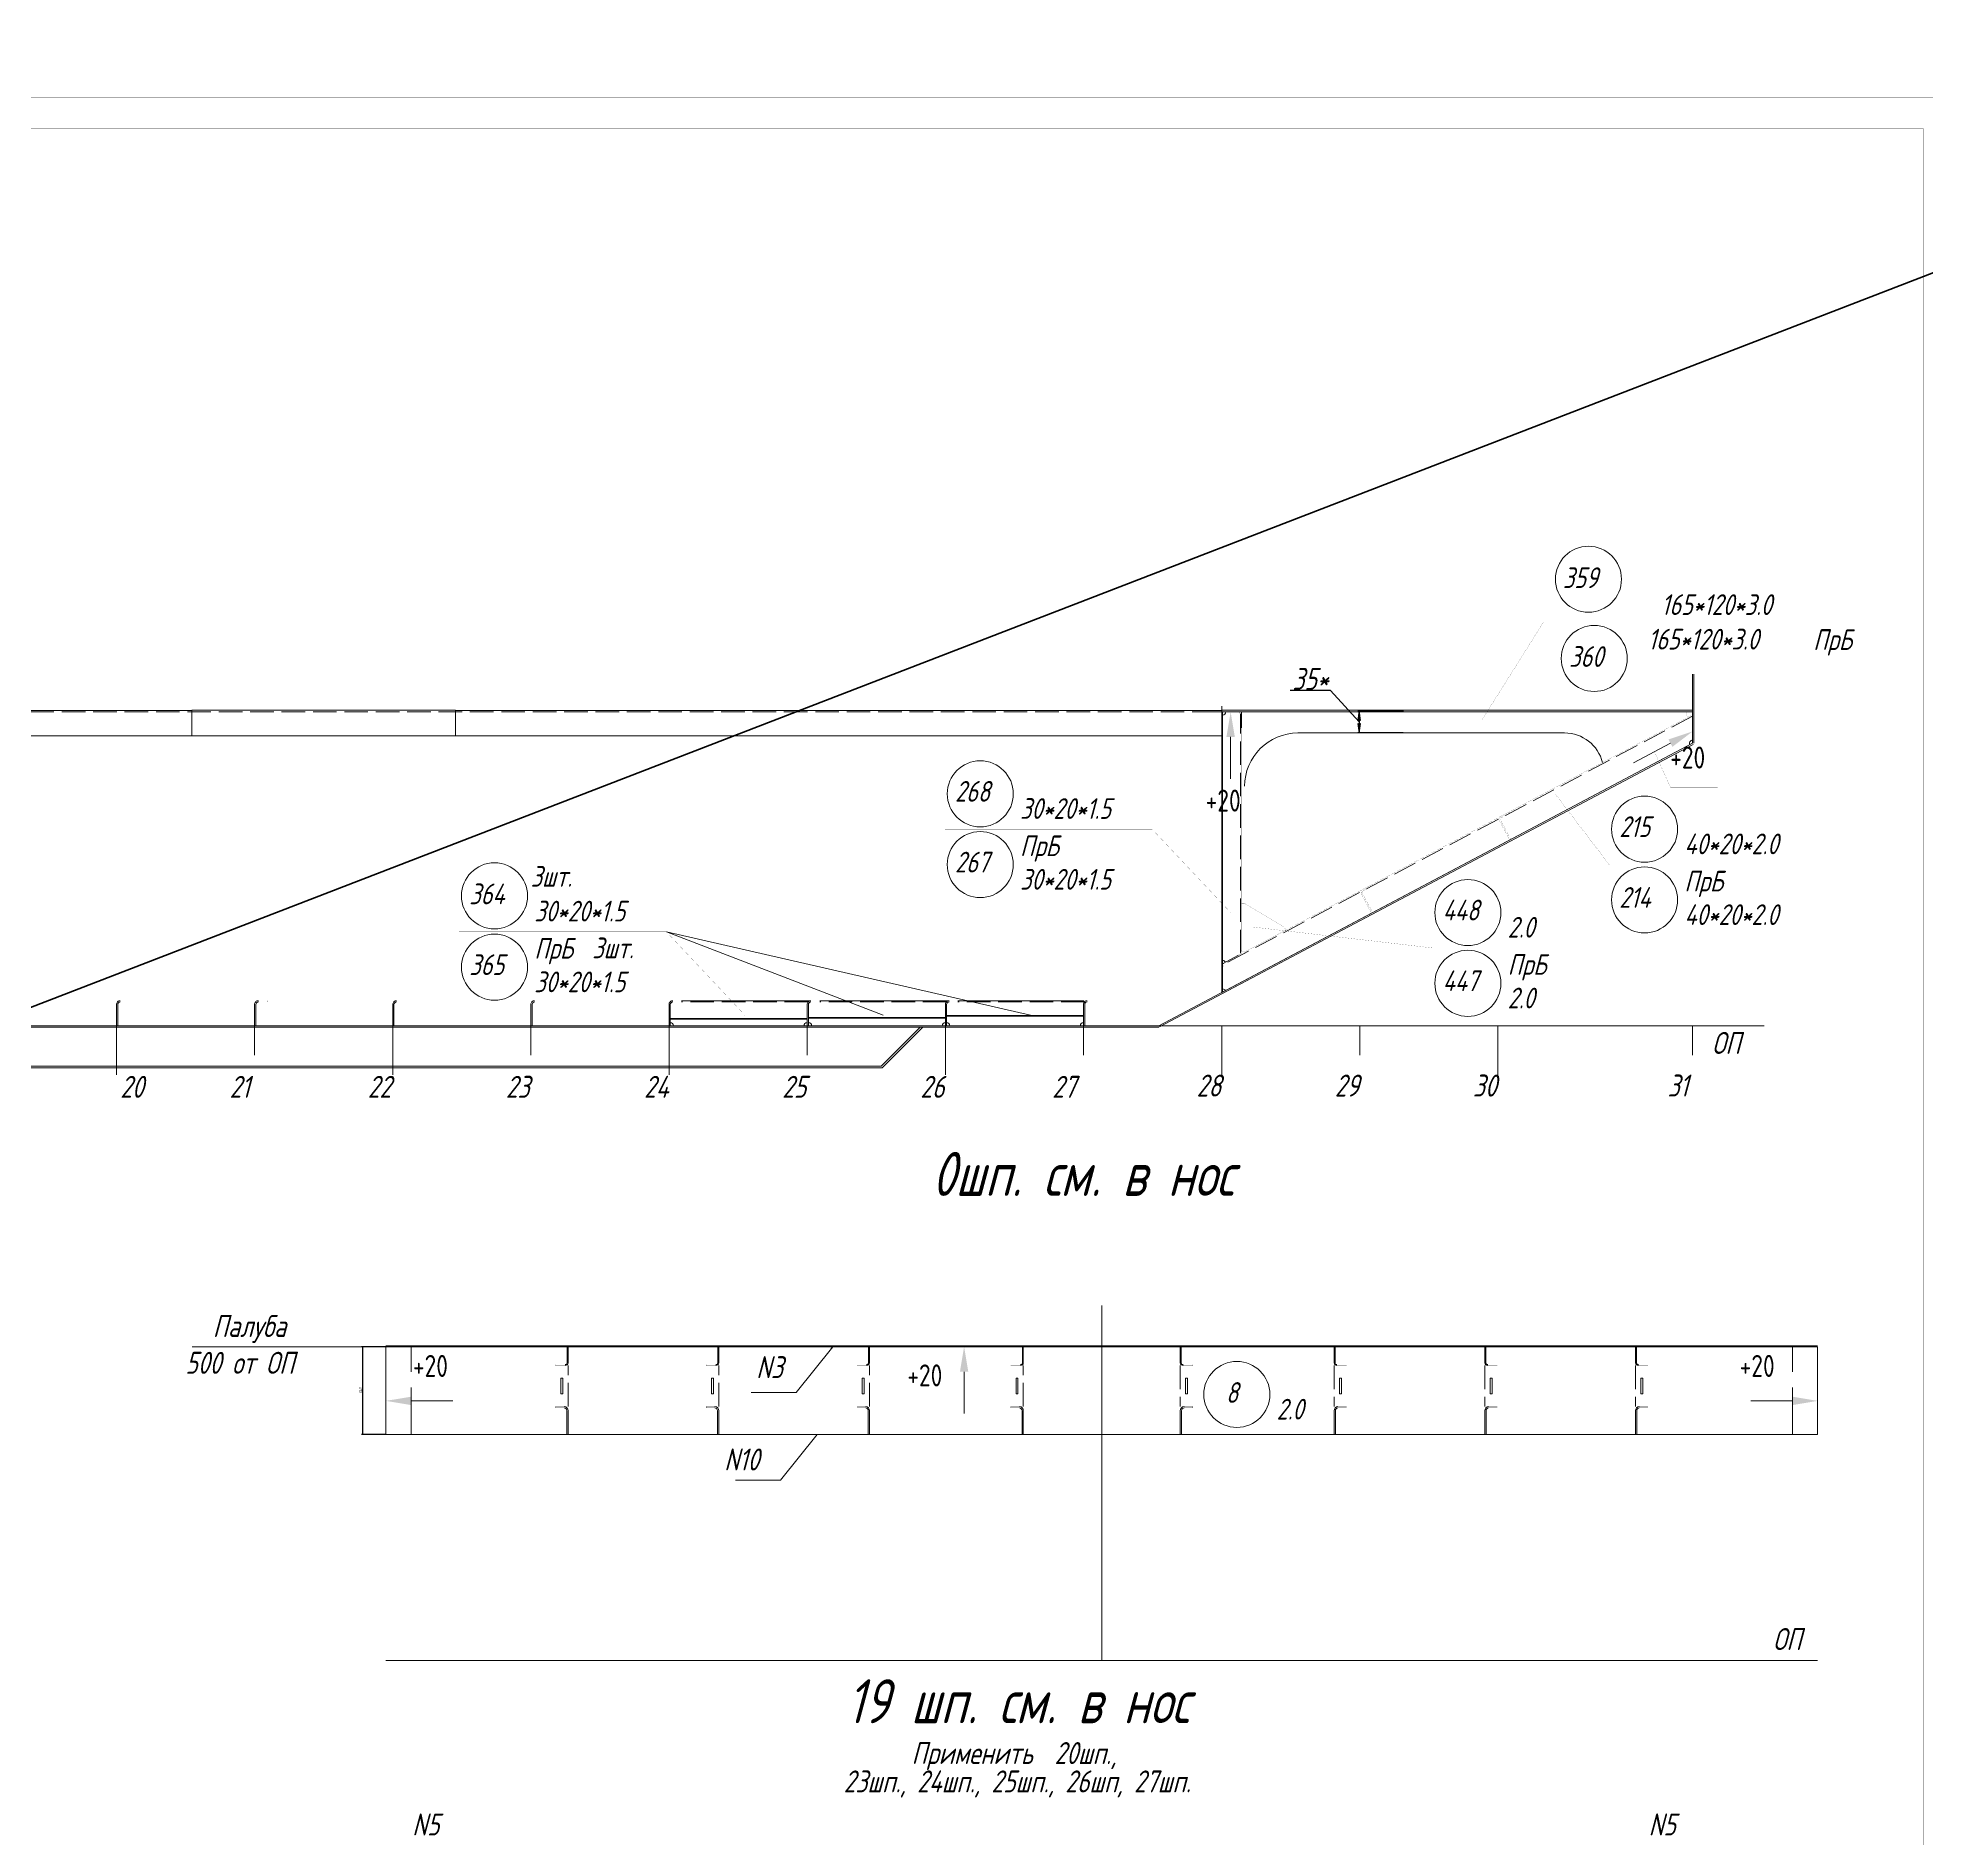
# Model space of a CAD drawing. Header units: millimetres. Extents: x 77380 to 135900, y -26587 to 17301.
# Drawn here: x 116027 to 119035, y 1302 to 4169 of the extents above; entities that cross this region are included whole.
import ezdxf

# ---------------------------------------------------------------- set-up
doc = ezdxf.new("R2010")
doc.units = ezdxf.units.MM
for name, pattern in [('K5LT32768', [0]), ('K5LT32769', [50, 37.5, -12.5]), ('K5LT32770', [0]), ('K5LT32772', [0]), ('K5LT32773', [50, 37.5, -12.5]), ('K5LT32774', [850.2, 600, -125, 0.2, -125]), ('K5LT32777', [0]), ('K5LT32779', [0]), ('K5LT32780', [0]), ('K5LT32781', [0]), ('K5LT32782', [50, 37.5, -12.5]), ('K5LT32783', [100, 75, -25]), ('K5LT32787', [100, 75, -25]), ('K5LT32792', [0]), ('K5LT32794', [0]), ('K5LT32831', [0]), ('K5LT32835', [0]), ('K5LT_THIN', [0])]:
    doc.linetypes.add(name, pattern=pattern)
doc.layers.add('4001', color=7, linetype='Continuous')
doc.styles.add('KDIMTEXTSTYLE', font='GOST_AU.SHX', dxfattribs={"width": 0.96, "oblique": 15, "height": 5})
doc.styles.add('KTEXTSTYLE', font='GOST_AU.SHX', dxfattribs={"width": 0.96, "height": 5})
doc.dimstyles.new('KDIMSTYLE (1.00)', dxfattribs={"dimtxt": 5, "dimasz": 1, "dimexe": 2, "dimexo": 0, "dimgap": 1, "dimtad": 1, "dimtxsty": 'KDIMTEXTSTYLE', "dimsah": 1, "dimcen": 0, "dimdle": 1, "dimadec": 0, "dimazin": 0, "dimtfac": 0.667, "dimtmove": 0, "dimatfit": 3, "dimfxl": 1, "dimtvp": 1, "dimtolj": 1, "dimtzin": 0, "dimarcsym": 0})

# ---------------------------------------------------------------- blocks, each defined once
blk = doc.blocks.new('KDIMARROW_01')
blk.add_hatch(color=0).paths.add_polyline_path([(0, 0), (-15, 2), (-13.5, 0), (-15, -2)])
at = {"color": 0, "linetype": 'K5LT_THIN', "lineweight": 18}
for p, q in [((-13.5, 0), (-15, 2)), ((-15, 2), (0, 0)), ((0, 0), (-15, -2)), ((-15, -2), (-13.5, 0))]:
    blk.add_line(p, q, dxfattribs=at)
at = {"layer": '4001', "color": 0, "linetype": 'K5LT_THIN', "lineweight": 18}
blk.add_line((0, 0), (-1, 0), dxfattribs=at)
blk = doc.blocks.new('D33')
at = {"color": 0, "lineweight": -2}
for p, q in [((118086.2, 3129.8), (118021.9, 3129.8)), ((118131.6, 3079.8), (118086.2, 3129.8)), ((118202.2, 3097.3), (118129.6, 3097.3)), ((118131.6, 3096.3), (118131.6, 3063.3)), ((118201.9, 3062.3), (118129.6, 3062.3))]:
    blk.add_line(p, q, dxfattribs=at)
at = {"layer": 'Defpoints', "color": 0, "lineweight": 100}
for p in [(118202.2, 3097.3), (118131.6, 3062.3), (118201.9, 3062.3)]:
    blk.add_point(p, dxfattribs=at)
at = {"color": 0, "lineweight": -2}
for p, rotation in [((118131.6, 3097.3), 90), ((118131.6, 3062.3), 270)]:
    blk.add_blockref('KDIMARROW_01', p, dxfattribs=dict(at, rotation=rotation))
at = {"color": 1, "insert": (118054, 3148.3), "char_height": 5, "attachment_point": 5, "style": 'KDIMTEXTSTYLE'}
blk.add_mtext('\\A1;\\H35.0;\\W0.965;\\Q15;\\c255;\\H35.0;\\W0.965;\\Q15;\\c255;\\Q15;35\\Q15;{}\\H35.0;\\W0.965;\\Q15;\\c255;\\Q15;*', dxfattribs=at)
blk = doc.blocks.new('U61')
blk.add_hatch(color=7).paths.add_polyline_path([(116080.3, 16154), (116080.3, 16167.3), (116040.3, 16160.7)])
at = {"color": 7, "linetype": 'K5LT32831', "lineweight": 9}
blk.add_line((116080.3, 16160.7), (116146.8, 16160.7), dxfattribs=at)
blk = doc.blocks.new('U62')
blk.add_hatch(color=7).paths.add_polyline_path([(118280.3, 16154), (118280.3, 16167.3), (118320.3, 16160.7)])
at = {"color": 7, "linetype": 'K5LT32831', "lineweight": 9}
blk.add_line((118280.3, 16160.7), (118213.7, 16160.7), dxfattribs=at)
blk = doc.blocks.new('U63')
blk.add_hatch(color=7).paths.add_polyline_path([(116967.7, 16207), (116954.4, 16207), (116961, 16247)])
at = {"color": 7, "linetype": 'K5LT32831', "lineweight": 9}
blk.add_line((116961, 16207), (116961, 16140.5), dxfattribs=at)
blk = doc.blocks.new('U102')
at = {"color": 7, "linetype": 'K5LT32780', "const_width": 0.18}
for points in [[(110125.3, 12764.4), (118535.3, 12764.4), (118535.3, 18704.4), (110125.3, 18704.4)], [(110325.3, 12814.4), (118485.3, 12814.4), (118485.3, 18654.4), (110325.3, 18654.4)]]:
    blk.add_lwpolyline(points, close=True, dxfattribs=at)
blk = doc.blocks.new('U132')
at = {"color": 7, "linetype": 'K5LT_THIN', "lineweight": 18}
for p, q in [((116693.5, 16174.2), (116751.8, 16247)), ((116751.8, 16247), (116749.3, 16243.9))]:
    blk.add_line(p, q, dxfattribs=at)
at = {"color": 7, "linetype": 'K5LT32835', "lineweight": 18}
for p, q in [((116750.6, 16244.8), (116749.9, 16244.7)), ((116749.9, 16244.7), (116749.9, 16244.7)), ((116750.1, 16244.5), (116750, 16244.8)), ((116750.7, 16244.8), (116750, 16244.8)), ((116750, 16244.6), (116750, 16244.7)), ((116750.6, 16244.7), (116750, 16244.6)), ((116750.6, 16244.6), (116750, 16244.6)), ((116750.7, 16245), (116750.1, 16244.9)), ((116750.1, 16244.5), (116750.1, 16244.9)), ((116750.2, 16244.4), (116750.1, 16244.9)), ((116750.7, 16244.9), (116750.1, 16244.8)), ((116750.5, 16244.6), (116750.1, 16244.5)), ((116750.8, 16245.1), (116750.2, 16245)), ((116750.3, 16244.4), (116750.2, 16245)), ((116750.8, 16245), (116750.2, 16245)), ((116750.5, 16244.5), (116750.2, 16244.5)), ((116750.5, 16244.4), (116750.2, 16244.4)), ((116750.9, 16245.2), (116750.3, 16245.1)), ((116750.9, 16245.2), (116750.3, 16245.2)), ((116750.3, 16244.3), (116750.3, 16245.1)), ((116750.4, 16244.3), (116750.3, 16245.1)), ((116750.4, 16244.4), (116750.3, 16244.3)), ((116750.5, 16244.5), (116750.4, 16245.3)), ((116750.9, 16245.3), (116750.4, 16245.2)), ((116750.5, 16244.4), (116750.4, 16245.2)), ((116750.4, 16244.3), (116750.4, 16244.3)), ((116750.6, 16244.6), (116750.5, 16245.4)), ((116750.6, 16244.7), (116750.5, 16245.4)), ((116751, 16245.4), (116750.5, 16245.3)), ((116751, 16245.4), (116750.5, 16245.4)), ((116751.1, 16245.6), (116750.6, 16245.5)), ((116750.7, 16244.8), (116750.6, 16245.5)), ((116751, 16245.5), (116750.6, 16245.5)), ((116751.1, 16245.7), (116750.7, 16245.7)), ((116750.7, 16244.9), (116750.7, 16245.6)), ((116750.8, 16245), (116750.7, 16245.6)), ((116751.1, 16245.6), (116750.7, 16245.6)), ((116750.9, 16245.2), (116750.8, 16245.8)), ((116751.2, 16245.8), (116750.8, 16245.7)), ((116751.2, 16245.8), (116750.8, 16245.8)), ((116750.8, 16245.1), (116750.8, 16245.7)), ((116751, 16245.4), (116750.9, 16245.9)), ((116751.2, 16245.9), (116750.9, 16245.9)), ((116750.9, 16245.3), (116750.9, 16245.8)), ((116751.1, 16245.6), (116751, 16246.1)), ((116751.3, 16246.1), (116751, 16246)), ((116751, 16245.5), (116751, 16246)), ((116751.3, 16246), (116751, 16246)), ((116751.4, 16246.2), (116751.1, 16246.2)), ((116751.1, 16245.7), (116751.1, 16246.1)), ((116751.3, 16246.1), (116751.1, 16246.1)), ((116751.3, 16245.9), (116751.2, 16246.3)), ((116751.4, 16246.3), (116751.2, 16246.2)), ((116751.4, 16246.3), (116751.2, 16246.3)), ((116751.2, 16245.8), (116751.2, 16246.2)), ((116751.4, 16246.1), (116751.3, 16246.4)), ((116751.5, 16246.4), (116751.3, 16246.4)), ((116751.3, 16246), (116751.3, 16246.3)), ((116751.4, 16246.2), (116751.4, 16246.5)), ((116751.5, 16246.3), (116751.4, 16246.5)), ((116751.5, 16246.5), (116751.4, 16246.4)), ((116751.6, 16246.5), (116751.4, 16246.5)), ((116751.6, 16246.7), (116751.5, 16246.7)), ((116751.5, 16246.4), (116751.5, 16246.6)), ((116751.6, 16246.6), (116751.5, 16246.6)), ((116751.6, 16246.7), (116751.6, 16246.8)), ((116751.7, 16246.8), (116751.6, 16246.8)), ((116751.6, 16246.6), (116751.6, 16246.7)), ((116751.7, 16246.7), (116751.6, 16246.7)), ((116751.7, 16246.9), (116751.7, 16246.9)), ((116751.7, 16246.9), (116751.7, 16246.9)), ((116751.8, 16246.9), (116751.7, 16246.9)), ((116751.7, 16246.8), (116751.7, 16246.8)), ((116751.8, 16247), (116751.8, 16247))]:
    blk.add_line(p, q, dxfattribs=at)
at = {"color": 7, "linetype": 'K5LT32835', "const_width": 0.18}
blk.add_lwpolyline([(116749.9, 16244.7), (116751.8, 16247), (116750.4, 16244.3)], close=True, dxfattribs=at)
blk = doc.blocks.new('U149')
blk.add_hatch(color=7).paths.add_polyline_path([(118079.2, 17681.9), (118085.4, 17670.1), (118117.6, 17694.7)])
at = {"color": 7, "linetype": 'K5LT32831', "lineweight": 9}
blk.add_line((118082.3, 17676), (118023.5, 17644.9), dxfattribs=at)
blk = doc.blocks.new('U150')
blk.add_hatch(color=7).paths.add_polyline_path([(117375.2, 17685.8), (117388.6, 17685.8), (117381.9, 17725.8)])
at = {"color": 7, "linetype": 'K5LT32831', "lineweight": 9}
blk.add_line((117381.9, 17685.8), (117381.9, 17619.2), dxfattribs=at)
blk = doc.blocks.new('U167')
at = {"color": 3, "linetype": 'K5LT32768', "lineweight": 18, "true_color": 0x00ff00}
for p, q in [((115607.6, 17225.8), (115607.6, 17259.8)), ((115609.6, 17225.8), (115609.6, 17259.8))]:
    blk.add_line(p, q, dxfattribs=at)
at = {"color": 1, "linetype": 'K5LT32772', "true_color": 0xff0000, "const_width": 0.18}
blk.add_lwpolyline([(115613.6, 17265.8), (115627.6, 17265.8), (115627.6, 17263.8), (115613.6, 17263.8)], dxfattribs=at)
at = {"color": 3, "linetype": 'K5LT32768', "lineweight": 18, "true_color": 0x00ff00}
for radius, start, end in [(6, 89.9984, 180.0016), (4, 89.9993, 179.9897)]:
    blk.add_arc((115613.6, 17259.8), radius, start, end, dxfattribs=at)
blk = doc.blocks.new('U168')
at = {"color": 3, "linetype": 'K5LT32768', "lineweight": 18, "true_color": 0x00ff00}
for p, q in [((115827.6, 17225.8), (115827.6, 17259.8)), ((115829.6, 17225.8), (115829.6, 17259.8))]:
    blk.add_line(p, q, dxfattribs=at)
at = {"color": 1, "linetype": 'K5LT32772', "true_color": 0xff0000, "const_width": 0.18}
blk.add_lwpolyline([(115833.6, 17265.8), (115847.6, 17265.8), (115847.6, 17263.8), (115833.6, 17263.8)], dxfattribs=at)
at = {"color": 3, "linetype": 'K5LT32768', "lineweight": 18, "true_color": 0x00ff00}
for radius, start, end in [(6, 89.9984, 180.0016), (4, 89.9993, 179.9897)]:
    blk.add_arc((115833.6, 17259.8), radius, start, end, dxfattribs=at)
blk = doc.blocks.new('U169')
at = {"color": 3, "linetype": 'K5LT32768', "lineweight": 18, "true_color": 0x00ff00}
for p, q in [((116047.6, 17225.8), (116047.6, 17259.8)), ((116049.6, 17225.8), (116049.6, 17259.8))]:
    blk.add_line(p, q, dxfattribs=at)
at = {"color": 1, "linetype": 'K5LT32772', "true_color": 0xff0000, "const_width": 0.18}
blk.add_lwpolyline([(116053.6, 17265.8), (116067.6, 17265.8), (116067.6, 17263.8), (116053.6, 17263.8)], dxfattribs=at)
at = {"color": 3, "linetype": 'K5LT32768', "lineweight": 18, "true_color": 0x00ff00}
for radius, start, end in [(6, 89.9984, 180.0016), (4, 89.9993, 179.9897)]:
    blk.add_arc((116053.6, 17259.8), radius, start, end, dxfattribs=at)
blk = doc.blocks.new('U170')
at = {"color": 3, "linetype": 'K5LT32768', "lineweight": 18, "true_color": 0x00ff00}
for p, q in [((116267.6, 17225.8), (116267.6, 17259.8)), ((116269.6, 17225.8), (116269.6, 17259.8))]:
    blk.add_line(p, q, dxfattribs=at)
at = {"color": 1, "linetype": 'K5LT32772', "true_color": 0xff0000, "const_width": 0.18}
blk.add_lwpolyline([(116273.6, 17265.8), (116287.6, 17265.8), (116287.6, 17263.8), (116273.6, 17263.8)], dxfattribs=at)
at = {"color": 3, "linetype": 'K5LT32768', "lineweight": 18, "true_color": 0x00ff00}
for radius, start, end in [(6, 89.9984, 180.0016), (4, 89.9993, 179.9897)]:
    blk.add_arc((116273.6, 17259.8), radius, start, end, dxfattribs=at)
blk = doc.blocks.new('U171')
at = {"color": 3, "linetype": 'K5LT32768', "lineweight": 18, "true_color": 0x00ff00}
for p, q in [((116487.6, 17225.8), (116487.6, 17259.8)), ((116489.6, 17225.8), (116489.6, 17259.8))]:
    blk.add_line(p, q, dxfattribs=at)
at = {"color": 1, "linetype": 'K5LT32772', "true_color": 0xff0000, "const_width": 0.18}
blk.add_lwpolyline([(116493.6, 17265.8), (116507.6, 17265.8), (116507.6, 17263.8), (116493.6, 17263.8)], dxfattribs=at)
at = {"color": 3, "linetype": 'K5LT32768', "lineweight": 18, "true_color": 0x00ff00}
for radius, start, end in [(6, 89.9984, 180.0016), (4, 89.9993, 179.9897)]:
    blk.add_arc((116493.6, 17259.8), radius, start, end, dxfattribs=at)
blk = doc.blocks.new('U172')
at = {"color": 3, "linetype": 'K5LT32768', "lineweight": 18, "true_color": 0x00ff00}
for p, q in [((116707.6, 17225.8), (116707.6, 17259.8)), ((116709.6, 17225.8), (116709.6, 17259.8))]:
    blk.add_line(p, q, dxfattribs=at)
at = {"color": 1, "linetype": 'K5LT32772', "true_color": 0xff0000, "const_width": 0.18}
blk.add_lwpolyline([(116713.6, 17265.8), (116727.6, 17265.8), (116727.6, 17263.8), (116713.6, 17263.8)], dxfattribs=at)
at = {"color": 3, "linetype": 'K5LT32768', "lineweight": 18, "true_color": 0x00ff00}
for radius, start, end in [(6, 89.9984, 180.0016), (4, 89.9993, 179.9897)]:
    blk.add_arc((116713.6, 17259.8), radius, start, end, dxfattribs=at)
blk = doc.blocks.new('U173')
at = {"color": 3, "linetype": 'K5LT32768', "lineweight": 18, "true_color": 0x00ff00}
for p, q in [((116927.6, 17225.8), (116927.6, 17259.8)), ((116929.6, 17225.8), (116929.6, 17259.8))]:
    blk.add_line(p, q, dxfattribs=at)
at = {"color": 1, "linetype": 'K5LT32772', "true_color": 0xff0000, "const_width": 0.18}
blk.add_lwpolyline([(116933.6, 17265.8), (116947.6, 17265.8), (116947.6, 17263.8), (116933.6, 17263.8)], dxfattribs=at)
at = {"color": 3, "linetype": 'K5LT32768', "lineweight": 18, "true_color": 0x00ff00}
for radius, start, end in [(6, 89.9984, 180.0016), (4, 89.9993, 179.9897)]:
    blk.add_arc((116933.6, 17259.8), radius, start, end, dxfattribs=at)
blk = doc.blocks.new('U224')
at = {"color": 7, "linetype": 'K5LT_THIN', "lineweight": 18}
for p, q in [((116668.5, 16034.2), (116726.8, 16107)), ((116726.8, 16107), (116724.3, 16103.9))]:
    blk.add_line(p, q, dxfattribs=at)
at = {"color": 7, "linetype": 'K5LT32835', "lineweight": 18}
for p, q in [((116725.6, 16104.8), (116724.9, 16104.7)), ((116724.9, 16104.7), (116724.9, 16104.7)), ((116725.6, 16104.7), (116724.9, 16104.6)), ((116725.7, 16104.9), (116725, 16104.8)), ((116725, 16104.5), (116725, 16104.8)), ((116725.7, 16104.8), (116725, 16104.8)), ((116725, 16104.6), (116725, 16104.7)), ((116725.6, 16104.6), (116725, 16104.6)), ((116725.7, 16105), (116725.1, 16104.9)), ((116725.1, 16104.5), (116725.1, 16104.9)), ((116725.2, 16104.4), (116725.1, 16104.9)), ((116725.5, 16104.6), (116725.1, 16104.5)), ((116725.3, 16104.3), (116725.2, 16105.1)), ((116725.8, 16105.1), (116725.2, 16105)), ((116725.3, 16104.4), (116725.2, 16105)), ((116725.8, 16105), (116725.2, 16105)), ((116725.5, 16104.5), (116725.2, 16104.5)), ((116725.4, 16104.4), (116725.2, 16104.4)), ((116725.8, 16105.2), (116725.3, 16105.1)), ((116725.9, 16105.2), (116725.3, 16105.2)), ((116725.4, 16104.3), (116725.3, 16105.1)), ((116725.4, 16104.4), (116725.3, 16104.3)), ((116725.9, 16105.4), (116725.4, 16105.3)), ((116725.5, 16104.5), (116725.4, 16105.3)), ((116725.9, 16105.3), (116725.4, 16105.2)), ((116725.4, 16104.4), (116725.4, 16105.2)), ((116725.4, 16104.3), (116725.4, 16104.3)), ((116726, 16105.5), (116725.5, 16105.5)), ((116725.5, 16104.6), (116725.5, 16105.4)), ((116725.6, 16104.7), (116725.5, 16105.4)), ((116726, 16105.4), (116725.5, 16105.4)), ((116725.7, 16104.9), (116725.6, 16105.6)), ((116726, 16105.6), (116725.6, 16105.5)), ((116725.7, 16104.8), (116725.6, 16105.5)), ((116725.8, 16105.1), (116725.7, 16105.7)), ((116726.1, 16105.7), (116725.7, 16105.7)), ((116725.8, 16105), (116725.7, 16105.6)), ((116726.1, 16105.6), (116725.7, 16105.6)), ((116725.9, 16105.2), (116725.8, 16105.8)), ((116726.2, 16105.8), (116725.8, 16105.7)), ((116726.2, 16105.8), (116725.8, 16105.8)), ((116726.3, 16106), (116725.9, 16106)), ((116726, 16105.4), (116725.9, 16105.9)), ((116726.2, 16105.9), (116725.9, 16105.9)), ((116725.9, 16105.3), (116725.9, 16105.8)), ((116726.1, 16105.6), (116726, 16106.1)), ((116726.3, 16106.1), (116726, 16106)), ((116726, 16105.5), (116726, 16106)), ((116726.2, 16105.8), (116726.1, 16106.2)), ((116726.4, 16106.2), (116726.1, 16106.2)), ((116726.1, 16105.7), (116726.1, 16106.1)), ((116726.3, 16106.1), (116726.1, 16106.1)), ((116726.2, 16105.9), (116726.2, 16106.3)), ((116726.4, 16106.3), (116726.2, 16106.2)), ((116726.4, 16106.3), (116726.2, 16106.3)), ((116726.5, 16106.5), (116726.3, 16106.4)), ((116726.3, 16106.1), (116726.3, 16106.4)), ((116726.5, 16106.4), (116726.3, 16106.4)), ((116726.3, 16106), (116726.3, 16106.3)), ((116726.6, 16106.6), (116726.4, 16106.6)), ((116726.4, 16106.2), (116726.4, 16106.5)), ((116726.4, 16106.3), (116726.4, 16106.5)), ((116726.5, 16106.5), (116726.4, 16106.5)), ((116726.5, 16106.6), (116726.5, 16106.7)), ((116726.6, 16106.7), (116726.5, 16106.7)), ((116726.5, 16106.4), (116726.5, 16106.6)), ((116726.6, 16106.7), (116726.6, 16106.8)), ((116726.7, 16106.8), (116726.6, 16106.8)), ((116726.7, 16106.8), (116726.6, 16106.8)), ((116726.6, 16106.7), (116726.6, 16106.7)), ((116726.7, 16106.9), (116726.7, 16106.9)), ((116726.7, 16106.9), (116726.7, 16106.9)), ((116726.7, 16106.9), (116726.7, 16106.9)), ((116726.8, 16107), (116726.8, 16107))]:
    blk.add_line(p, q, dxfattribs=at)
at = {"color": 7, "linetype": 'K5LT32835', "const_width": 0.18}
blk.add_lwpolyline([(116724.9, 16104.7), (116726.8, 16107), (116725.4, 16104.3)], close=True, dxfattribs=at)
blk = doc.blocks.new('*D581')
at = {"color": 0, "lineweight": -2}
for p, q in [((116581.8, 2084.7), (116543, 2084.7)), ((116545, 1945.7), (116545, 2083.7)), ((116581.8, 1944.7), (116543, 1944.7))]:
    blk.add_line(p, q, dxfattribs=at)
at = {"color": 0, "lineweight": 100}
for points in [[(116544.8, 2083.7), (116545.1, 2083.7), (116545, 2084.7)], [(116544.8, 1945.7), (116545.1, 1945.7), (116545, 1944.7)]]:
    blk.add_solid(points, dxfattribs=at)
at = {"layer": 'Defpoints', "color": 0, "lineweight": 100}
for p in [(116545, 2084.7), (116581.8, 2084.7), (116581.8, 1944.7)]:
    blk.add_point(p, dxfattribs=at)
at = {"color": 0, "insert": (116541.5, 2014.7), "char_height": 5, "attachment_point": 5, "rotation": 90, "style": 'KDIMTEXTSTYLE'}
blk.add_mtext('\\A1;140', dxfattribs=at)

msp = doc.modelspace()

# ---------------------------------------------------------------- linework, layer by layer
at = {"color": 2, "lineweight": 100}
msp.add_line((113264.422, 1562.654), (126209.614, 6562.066), dxfattribs=at)
at = {"color": 3, "linetype": 'K5LT32768', "lineweight": 18, "true_color": 0x00ff00}
for p, q in [((118662.69, 3045.751), (118662.69, 3155.752)), ((118664.689, 3045.751), (118664.689, 3155.752)), ((118662.69, 3095.751), (117877.691, 3095.751)), ((117912.69, 2648.692), (117912.69, 3095.751)), ((117914.189, 2648.692), (117914.189, 3095.751)), ((117914.189, 3095.751), (117914.189, 2694.746)), ((117939.689, 3095.751), (117914.189, 3095.751)), ((117944.19, 3095.751), (117944.19, 3070.251)), ((118662.69, 3045.751), (118662.69, 3084.222)), ((118662.69, 3045.751), (117812.69, 2595.751)), ((118663.626, 3043.983), (117813.626, 2593.983)), ((118663.627, 3043.983), (117813.627, 2593.983)), ((117914.189, 2649.486), (118662.69, 3045.751)), ((117914.189, 2694.746), (117939.689, 2708.246)), ((117914.189, 2687.957), (117914.189, 2649.486)), ((117692.689, 2595.751), (117692.689, 2629.824)), ((117694.691, 2595.751), (117694.691, 2629.824)), ((117812.69, 2593.751), (117618.26, 2593.751)), ((118861.78, 2086.215), (116581.782, 2086.215)), ((116581.782, 1944.715), (116581.782, 2084.715)), ((116581.782, 2084.715), (118861.78, 2084.715)), ((118861.78, 2084.715), (116581.782, 2084.715)), ((118861.78, 2084.715), (118861.78, 1944.715)), ((118861.78, 1944.715), (116581.782, 1944.715))]:
    msp.add_line(p, q, dxfattribs=at)
at = {"color": 7, "linetype": 'K5LT_THIN', "lineweight": 18}
for p, q in [((114965.689, 3097.751), (116272.689, 3097.751)), ((116272.689, 3095.751), (116272.689, 3098.751)), ((116272.689, 3098.751), (116372.689, 3098.751)), ((116372.689, 3098.751), (116692.689, 3098.751)), ((116692.689, 3098.751), (116692.689, 3057.751)), ((116692.689, 3097.751), (117912.69, 3097.751)), ((117912.69, 3095.751), (117912.69, 3104.751)), ((117912.69, 3098.751), (118662.69, 3098.751)), ((117912.69, 3095.751), (117912.69, 3097.751)), ((116272.689, 3095.751), (116272.689, 3057.751)), ((117912.69, 3057.751), (114965.689, 3057.751)), ((118034.188, 3062.252), (118458.753, 3062.252)), ((117028.462, 2745.524), (117373.532, 2612.788)), ((117028.462, 2745.524), (117608.334, 2612.788)), ((117052.617, 2635.824), (117258.689, 2635.824)), ((117272.617, 2635.824), (117478.689, 2635.824)), ((117492.617, 2635.824), (117692.934, 2635.824)), ((115791.758, 2593.752), (117618.26, 2593.751))]:
    msp.add_line(p, q, dxfattribs=at)
at = {"color": 1, "linetype": 'K5LT32773', "lineweight": 18, "true_color": 0xff0000}
for p, q in [((114965.689, 3095.751), (117877.691, 3095.751)), ((117254.217, 2633.824), (117052.617, 2633.824)), ((117474.447, 2634.066), (117272.617, 2633.824)), ((117694.446, 2634.066), (117492.617, 2633.824))]:
    msp.add_line(p, q, dxfattribs=at)
at = {"color": 3, "linetype": 'K5LT32769', "lineweight": 18, "true_color": 0x00ff00}
for p, q in [((118662.69, 3088.83), (117915.885, 2693.462)), ((117942.744, 2711.301), (117942.744, 3092.696))]:
    msp.add_line(p, q, dxfattribs=at)
at = {"color": 1, "linetype": 'K5LT32781', "lineweight": 0, "true_color": 0xff0000}
for p, q in [((111162.689, 2595.751), (118776.46, 2595.751)), ((116152.689, 2595.751), (116152.689, 2517.626)), ((116372.689, 2595.751), (116372.689, 2548.876)), ((116592.689, 2595.751), (116592.689, 2517.626)), ((116812.689, 2595.751), (116812.689, 2548.876)), ((117032.689, 2595.751), (117032.689, 2517.626)), ((117252.689, 2595.751), (117252.689, 2548.876)), ((117472.689, 2595.751), (117472.689, 2517.626)), ((117692.689, 2595.751), (117692.689, 2548.876)), ((117912.689, 2595.751), (117912.689, 2517.626)), ((118132.689, 2595.751), (118132.689, 2548.876)), ((118352.689, 2595.751), (118352.689, 2517.626)), ((118662.689, 2595.751), (118662.689, 2548.876))]:
    msp.add_line(p, q, dxfattribs=at)
at = {"color": 6, "lineweight": 100}
for p, q in [((117032.689, 2597.81), (117034.688, 2597.81)), ((117034.688, 2606.676), (117252.689, 2606.676)), ((117254.688, 2608.7), (117472.689, 2608.7)), ((117474.688, 2611.528), (117692.689, 2611.528))]:
    msp.add_line(p, q, dxfattribs=at)
at = {"color": 8, "linetype": 'K5LT32779', "lineweight": 18, "true_color": 0x808080}
for p, q in [((117432.687, 2593.749), (117370.685, 2531.75)), ((117436.929, 2593.749), (117371.928, 2528.75)), ((111963.931, 2531.751), (117370.686, 2531.751)), ((111963.931, 2528.751), (117371.93, 2528.751))]:
    msp.add_line(p, q, dxfattribs=at)
at = {"color": 1, "linetype": 'K5LT32772', "lineweight": 18, "true_color": 0xff0000}
for p, q in [((117721.781, 2150.131), (117721.781, 1584.715)), ((118861.78, 1584.715), (116581.782, 1584.715))]:
    msp.add_line(p, q, dxfattribs=at)
at = {"color": 7, "linetype": 'K5LT32780', "lineweight": 18}
for p, q in [((116273.409, 2084.715), (116581.782, 2084.715)), ((117235.007, 2011.953), (117163.326, 2011.953)), ((117209.99, 1871.953), (117138.309, 1871.953))]:
    msp.add_line(p, q, dxfattribs=at)
at = {"color": 3, "linetype": 'K5LT32774', "lineweight": 18, "true_color": 0x00ff00}
for p, q in [((118861.78, 2084.715), (116581.782, 2084.715)), ((116581.782, 1944.715), (118861.78, 1944.715))]:
    msp.add_line(p, q, dxfattribs=at)
at = {"color": 6, "linetype": 'K5LT32783', "lineweight": 18, "true_color": 0xff00ff}
for p, q in [((116621.781, 1944.715), (116621.781, 2084.715)), ((118821.781, 1944.715), (118821.781, 2084.715))]:
    msp.add_line(p, q, dxfattribs=at)
at = {"color": 5, "linetype": 'K5LT32794', "lineweight": 18, "true_color": 0x0000ff}
for p, q in [((116870.281, 2059.161), (116870.281, 2084.715)), ((116871.781, 2059.161), (116871.781, 2084.715)), ((117110.281, 2059.161), (117110.281, 2084.715)), ((117111.78, 2059.161), (117111.78, 2084.715)), ((117350.281, 2059.161), (117350.281, 2084.715)), ((117351.781, 2059.161), (117351.781, 2084.715)), ((117595.281, 2059.161), (117595.281, 2084.715)), ((117596.781, 2059.161), (117596.781, 2084.715)), ((117846.781, 2059.161), (117846.781, 2084.715)), ((117848.281, 2059.161), (117848.281, 2084.715)), ((118091.781, 2059.161), (118091.781, 2084.715)), ((118093.281, 2059.161), (118093.281, 2084.715)), ((118331.782, 2059.161), (118331.782, 2084.715)), ((118333.282, 2059.161), (118333.282, 2084.715)), ((118571.781, 2059.161), (118571.781, 2084.715)), ((118573.281, 2059.161), (118573.281, 2084.715)), ((116869.781, 1944.715), (116869.781, 1982.757)), ((116871.781, 1944.715), (116871.781, 1982.757)), ((117109.782, 1944.715), (117109.782, 1982.757)), ((117111.78, 1944.715), (117111.78, 1982.757)), ((117349.781, 1944.715), (117349.781, 1982.757)), ((117351.781, 1944.715), (117351.781, 1982.757)), ((117594.781, 1944.715), (117594.781, 1982.757)), ((117596.781, 1944.715), (117596.781, 1982.757)), ((117846.781, 1944.715), (117846.781, 1982.757)), ((117848.781, 1944.715), (117848.781, 1982.757)), ((118091.781, 1944.715), (118091.781, 1982.757)), ((118093.781, 1944.715), (118093.781, 1982.757)), ((118331.782, 1944.715), (118331.782, 1982.757)), ((118333.781, 1944.715), (118333.781, 1982.757)), ((118571.781, 1944.715), (118571.781, 1982.757)), ((118573.781, 1944.715), (118573.781, 1982.757))]:
    msp.add_line(p, q, dxfattribs=at)
at = {"color": 2, "linetype": 'K5LT32782', "lineweight": 18, "true_color": 0xffff00}
for p, q in [((116871.781, 1989.376), (116871.781, 2054.715)), ((117111.78, 1989.376), (117111.78, 2054.715)), ((117351.781, 1989.376), (117351.781, 2054.715)), ((117596.781, 1989.375), (117596.781, 2054.715)), ((117846.781, 2054.715), (117846.781, 1989.375)), ((118091.781, 2054.715), (118091.781, 1989.376)), ((118331.782, 2054.715), (118331.782, 1989.376)), ((118571.781, 2054.715), (118571.781, 1989.376))]:
    msp.add_line(p, q, dxfattribs=at)
at = {"color": 2, "linetype": 'K5LT32787', "lineweight": 18, "true_color": 0xffff00}
for p, q in [((116860.216, 2009.521), (116860.216, 2034.57)), ((116860.216, 2034.57), (116863.347, 2034.57)), ((116863.347, 2034.57), (116863.347, 2009.521)), ((117100.215, 2009.521), (117100.215, 2034.57)), ((117100.215, 2034.57), (117103.346, 2034.57)), ((117103.346, 2034.57), (117103.346, 2009.521)), ((117340.216, 2009.521), (117340.216, 2034.57)), ((117340.216, 2034.57), (117343.347, 2034.57)), ((117343.347, 2034.57), (117343.347, 2009.521)), ((117585.216, 2009.521), (117585.216, 2034.57)), ((117585.216, 2034.57), (117588.347, 2034.57)), ((117588.347, 2034.57), (117588.347, 2009.521)), ((117858.35, 2034.57), (117855.219, 2034.57)), ((117855.219, 2034.57), (117855.219, 2009.521)), ((117858.35, 2009.521), (117858.35, 2034.57)), ((118103.349, 2034.57), (118100.218, 2034.57)), ((118100.218, 2034.57), (118100.218, 2009.521)), ((118103.349, 2009.521), (118103.349, 2034.57)), ((118343.35, 2034.57), (118340.219, 2034.57)), ((118340.219, 2034.57), (118340.219, 2009.521)), ((118343.35, 2009.521), (118343.35, 2034.57)), ((118583.35, 2034.57), (118580.219, 2034.57)), ((118580.219, 2034.57), (118580.219, 2009.521)), ((118583.35, 2009.521), (118583.35, 2034.57)), ((116863.347, 2009.521), (116860.216, 2009.521)), ((117103.346, 2009.521), (117100.215, 2009.521)), ((117343.347, 2009.521), (117340.216, 2009.521)), ((117588.347, 2009.521), (117585.216, 2009.521)), ((117855.219, 2009.521), (117858.35, 2009.521)), ((118100.218, 2009.521), (118103.349, 2009.521)), ((118340.219, 2009.521), (118343.35, 2009.521)), ((118580.219, 2009.521), (118583.35, 2009.521))]:
    msp.add_line(p, q, dxfattribs=at)
at = {"color": 7, "linetype": 'K5LT_THIN', "const_width": 0.18}
for points in [[(118327.978, 3084.222), (118426.126, 3240.173), (118832.303, 3240.173)], [(118654.301, 3086.653), (118652, 3095.538), (118651.994, 3095.752)]]:
    msp.add_lwpolyline(points, dxfattribs=at)
at = {"color": 3, "linetype": 'K5LT32768', "true_color": 0x00ff00, "const_width": 0.18}
for points in [[(118662.69, 3050.751), (118662.69, 3091.094), (117916.715, 2696.166), (117914.189, 2687.957)], [(117939.689, 2708.246), (117944.245, 2712.801), (117944.245, 3091.196), (117939.689, 3095.751)]]:
    msp.add_lwpolyline(points, dxfattribs=at)
at = {"color": 2, "linetype": 'K5LT32770', "true_color": 0xffff00, "const_width": 0.18}
for points in [[(117907.691, 3057.751), (117832.691, 3057.751), (117832.691, 3052.751), (117907.691, 2977.751), (117912.69, 2977.751), (117912.69, 3052.751), (117907.691, 3057.751)], [(117944.19, 2715.651), (117944.19, 2790.651), (117949.189, 2790.651), (118012.565, 2752.483), (118014.903, 2748.064), (117948.609, 2712.99), (117944.19, 2715.651)]]:
    msp.add_lwpolyline(points, dxfattribs=at)
at = {"color": 7, "linetype": 'K5LT32780', "const_width": 0.18}
msp.add_lwpolyline([(118702.646, 2974.906), (118627.629, 2974.906), (118601.819, 3032.471)], dxfattribs=at)
at = {"color": 1, "linetype": 'K5LT32772', "true_color": 0xff0000, "const_width": 0.18}
for points in [[(118874.873, 2852.615), (118529.772, 2852.615), (118444.152, 2964.646)], [(117471.908, 2908.911), (117801.984, 2908.911), (117926.939, 2776.174)], [(116698.386, 2745.524), (117028.462, 2745.524), (117153.417, 2612.788)], [(118448.178, 2719.814), (118248.38, 2719.814), (117962.495, 2753.108)], [(117698.689, 2635.824), (117712.617, 2635.824), (117712.617, 2633.824), (117698.689, 2633.824)]]:
    msp.add_lwpolyline(points, dxfattribs=at)
at = {"color": 5, "linetype": 'K5LT32792', "true_color": 0x0000ff, "const_width": 0.18}
for points in [[(118371.301, 2934.482), (118358.928, 2927.932, 0.41421356), (118357.264, 2922.525), (118373.173, 2892.476), (118371.405, 2891.541), (118355.497, 2921.589, -0.41421356), (118357.992, 2929.7), (118370.365, 2936.25)], [(118151.303, 2818.013), (118138.93, 2811.462, 0.41421356), (118137.266, 2806.056), (118153.174, 2776.007), (118151.407, 2775.071), (118135.499, 2805.12, -0.41421356), (118137.994, 2813.23), (118150.367, 2819.78)]]:
    msp.add_lwpolyline(points, format="xyb", close=True, dxfattribs=at)
at = {"color": 5, "linetype": 'K5LT32794', "true_color": 0x0000ff, "const_width": 0.18}
for points in [[(116867.281, 2054.661), (116851.836, 2054.661), (116851.836, 2056.161), (116867.281, 2056.161)], [(117107.281, 2054.661), (117091.836, 2054.661), (117091.836, 2056.161), (117107.281, 2056.161)], [(117347.282, 2054.661), (117331.835, 2054.661), (117331.835, 2056.161), (117347.282, 2056.161)], [(117592.281, 2054.661), (117576.836, 2054.661), (117576.836, 2056.161), (117592.281, 2056.161)], [(117851.281, 2054.661), (117866.726, 2054.661), (117866.726, 2056.161), (117851.281, 2056.161)], [(118096.281, 2054.661), (118111.727, 2054.661), (118111.727, 2056.161), (118096.281, 2056.161)], [(118336.281, 2054.661), (118351.726, 2054.661), (118351.726, 2056.161), (118336.281, 2056.161)], [(118576.281, 2054.661), (118591.726, 2054.661), (118591.726, 2056.161), (118576.281, 2056.161)], [(116865.781, 1989.456), (116851.855, 1989.456), (116851.855, 1987.223), (116865.781, 1987.223)], [(117105.781, 1989.456), (117091.854, 1989.456), (117091.854, 1987.223), (117105.781, 1987.223)], [(117345.782, 1989.456), (117331.853, 1989.456), (117331.853, 1987.223), (117345.782, 1987.223)], [(117590.781, 1989.456), (117576.855, 1989.456), (117576.855, 1987.223), (117590.781, 1987.223)], [(117852.781, 1989.456), (117866.708, 1989.456), (117866.708, 1987.223), (117852.781, 1987.223)], [(118097.781, 1989.456), (118111.709, 1989.456), (118111.709, 1987.223), (118097.781, 1987.223)], [(118337.781, 1989.456), (118351.708, 1989.456), (118351.708, 1987.223), (118337.781, 1987.223)], [(118577.781, 1989.456), (118591.708, 1989.456), (118591.708, 1987.223), (118577.781, 1987.223)]]:
    msp.add_lwpolyline(points, dxfattribs=at)
at = {"color": 7, "linetype": 'K5LT_THIN', "lineweight": 18}
for centre in [(118496.788, 3307.064), (118506.033, 3180.875)]:
    msp.add_circle(centre, 52.603, dxfattribs=at)
at = {"color": 1, "linetype": 'K5LT32772', "lineweight": 18, "true_color": 0xff0000}
for centre in [(117528.268, 2965.271), (118586.132, 2908.975), (117528.268, 2852.551), (116754.669, 2802.78), (118304.741, 2776.174), (118586.132, 2796.255), (116754.747, 2689.165), (118304.741, 2663.454), (117936.821, 2008.625)]:
    msp.add_circle(centre, 52.603, dxfattribs=at)
at = {"color": 3, "linetype": 'K5LT32768', "lineweight": 18, "true_color": 0x00ff00}
for centre, radius, start, end in [((117914.189, 3095.753), 5.002, 269.999908, 359.982605), ((118662.69, 3045.751), 5, 90.000305, 207.897171), ((117914.189, 2694.746), 5, 27.898588, 90.002396), ((117914.189, 2649.486), 5.001, 27.893583, 89.992882), ((117698.689, 2629.824), 6, 89.998352, 180.001648), ((117698.689, 2629.825), 3.998, 90.005737, 180.027054), ((117034.691, 2595.752), 4.999, 359.987549, 89.994965), ((117254.691, 2595.752), 4.999, 359.987549, 89.994965), ((117474.691, 2595.752), 4.999, 359.987549, 89.994965)]:
    msp.add_arc(centre, radius, start, end, dxfattribs=at)
at = {"color": 7, "linetype": 'K5LT_THIN', "lineweight": 18}
for centre, radius, start, end in [((118034.188, 2977.252), 85, 90, 180), ((118458.753, 3000.036), 62.216, 14, 90)]:
    msp.add_arc(centre, radius, start, end, dxfattribs=at)
at = {"color": 3, "linetype": 'K5LT32777', "lineweight": 18, "true_color": 0x00ff00}
for centre in [(117252.689, 2595.75), (117472.689, 2595.75), (117692.689, 2595.75)]:
    msp.add_arc(centre, 5.002, 89.999916, 179.982605, dxfattribs=at)
at = {"color": 5, "linetype": 'K5LT32794', "lineweight": 18, "true_color": 0x0000ff}
for centre, radius, start, end in [((116867.281, 2059.161), 4.5, 269.998352, 0.001644), ((116867.281, 2059.161), 3, 269.998352, 0.001645), ((117107.281, 2059.161), 4.5, 269.998352, 0.001644), ((117107.281, 2059.161), 3, 269.998352, 0.001645), ((117347.282, 2059.161), 4.5, 269.998352, 0.001644), ((117347.282, 2059.161), 3, 269.998352, 0.001645), ((117592.281, 2059.161), 4.5, 269.998352, 0.001644), ((117592.281, 2059.161), 3, 269.998352, 0.001645), ((117851.281, 2059.161), 4.5, 179.998352, 270.001648), ((117851.281, 2059.161), 3, 179.998352, 270.001648), ((118096.281, 2059.161), 4.5, 179.998352, 270.001648), ((118096.281, 2059.161), 3, 179.998352, 270.001648), ((118336.281, 2059.161), 4.5, 179.998352, 270.001648), ((118336.281, 2059.161), 3, 179.998352, 270.001648), ((118576.281, 2059.161), 4.5, 179.998352, 270.001648), ((118576.281, 2059.161), 3, 179.998352, 270.001648), ((116865.151, 1982.855), 6.631, 359.154633, 84.545189), ((116865.362, 1982.823), 4.42, 359.1492, 84.546616), ((117105.15, 1982.855), 6.631, 359.154633, 84.545189), ((117105.361, 1982.822), 4.421, 359.166687, 84.55088), ((117345.151, 1982.855), 6.631, 359.154633, 84.545189), ((117345.362, 1982.823), 4.42, 359.1492, 84.546616), ((117590.151, 1982.855), 6.631, 359.154633, 84.545189), ((117590.362, 1982.823), 4.42, 359.1492, 84.546616), ((117853.411, 1982.855), 6.631, 95.454811, 180.845367), ((117853.2, 1982.823), 4.42, 95.453384, 180.850784), ((118098.411, 1982.855), 6.631, 95.454811, 180.845367), ((118098.2, 1982.823), 4.42, 95.453384, 180.850784), ((118338.412, 1982.855), 6.631, 95.454811, 180.845367), ((118338.201, 1982.822), 4.421, 95.44912, 180.833328), ((118578.411, 1982.855), 6.631, 95.454811, 180.845367), ((118578.2, 1982.823), 4.42, 95.453384, 180.850784)]:
    msp.add_arc(centre, radius, start, end, dxfattribs=at)

# ---------------------------------------------------------------- block references
for name, p in [('U102', (545.046, -14630.011)), ('U150', (545.046, -14630.011)), ('U149', (545.046, -14630.011)), ('U167', (545.046, -14630.011)), ('U168', (545.046, -14630.011)), ('U169', (545.046, -14630.011)), ('U170', (545.046, -14630.011)), ('U171', (545.046, -14630.011)), ('U172', (545.046, -14630.011)), ('U173', (545.046, -14630.011)), ('U132', (541.523, -14162.283)), ('U63', (541.523, -14162.283)), ('U61', (541.523, -14162.283)), ('U62', (541.523, -14162.283)), ('U224', (541.523, -14162.283))]:
    msp.add_blockref(name, p)

# ---------------------------------------------------------------- texts
at = {"color": 7, "char_height": 2.5, "attachment_point": 1, "style": 'KTEXTSTYLE'}
for s, insert in [('\\H3.5;\\W0.965;\\Q15;\\Q15;\\H33.00;359', (118456.033, 3326.008)), ('\\H3.5;\\W0.965;\\Q15;\\Q15;\\H33.00;165*120*3.0', (118612.648, 3283.113)), ('\\H3.5;\\W0.965;\\Q15;\\Q15;\\H33.00;165*120*3.0', (118591.648, 3228.113)), ('\\H3.5;\\W0.965;\\Q15;\\Q15;\\H33.00;{\\c16711935;ПрБ}', (118854.78, 3227.333)), ('\\H3.5;\\W0.965;\\Q15;\\Q15;\\H33.00;360', (118465.975, 3200.455)), ('\\H3.5;\\W0.965;\\Q15;\\Q0;\\H35.00;+20', (118626.96, 3040.548)), ('\\H3.5;\\W0.965;\\Q15;\\Q15;\\H33.00;{\\c255;268}', (117488.132, 2985.746)), ('\\H3.5;\\W0.965;\\Q15;\\Q15;\\H33.00;{\\c255;30*20*1.5}', (117591.673, 2958.35)), ('\\H3.5;\\W0.965;\\Q15;\\Q0;\\H35.00;+20', (117887.198, 2971.999)), ('\\H3.5;\\W0.965;\\Q15;\\Q15;\\H33.00;{\\c255;215}', (118545.996, 2929.451)), ('\\H3.5;\\W0.965;\\Q15;\\Q15;\\H33.00;{\\c16711935;ПрБ}', (117591.673, 2899.072)), ('\\H3.5;\\W0.965;\\Q15;\\Q15;\\H33.00;{\\c255;40*20*2.0}', (118649.537, 2902.054)), ('\\H3.5;\\W0.965;\\Q15;\\Q15;\\H33.00;{\\c255;267}', (117488.132, 2873.027)), ('\\H3.5;\\W0.965;\\Q15;\\Q15;\\H33.00;3шт.', (116812.347, 2850.331)), ('\\H3.5;\\W0.965;\\Q15;\\Q15;\\H33.00;{\\c255;30*20*1.5}', (117591.673, 2845.63)), ('\\H3.5;\\W0.965;\\Q15;\\Q15;\\H33.00;{\\c16711935;ПрБ}', (118649.537, 2842.777)), ('\\H3.5;\\W0.965;\\Q15;\\Q15;\\H33.00;{\\c255;364}', (116714.611, 2822.36)), ('\\H3.5;\\W0.965;\\Q15;\\Q15;\\H33.00;{\\c255;214}', (118545.996, 2816.731)), ('{\\H13.2x;\\c255;\\W0.965;\\Q15;30*20*1.5}', (116818.152, 2794.963)), ('\\H3.5;\\W0.965;\\Q15;\\Q15;\\H33.00;{\\c255;448}', (118264.605, 2796.65)), ('\\H3.5;\\W0.965;\\Q15;\\Q15;\\H33.00;{\\c255;2.0}', (118368.145, 2769.252)), ('\\H3.5;\\W0.965;\\Q15;\\Q15;\\H33.00;{\\c255;40*20*2.0}', (118649.537, 2789.334)), ('\\H3.5;\\W0.965;\\Q15;\\Q15;\\H33.00;{\\c255;365}', (116714.611, 2709.64)), ('\\H3.5;\\W0.965;\\Q15;\\Q15;\\H33.00;{\\c16711935;ПрБ}', (116818.152, 2735.686)), ('\\H3.5;\\W0.965;\\Q15;\\Q15;\\H33.00;3шт.', (116910.427, 2736.331)), ('\\H3.5;\\W0.965;\\Q15;\\Q15;\\H33.00;{\\c16711935;ПрБ}', (118368.146, 2709.975)), ('\\H3.5;\\W0.965;\\Q15;\\Q15;\\H33.00;{\\c255;30*20*1.5}', (116818.152, 2682.243)), ('\\H3.5;\\W0.965;\\Q15;\\Q15;\\H33.00;{\\c255;447}', (118264.605, 2683.929)), ('\\H3.5;\\W0.965;\\Q15;\\Q15;\\H33.00;{\\c255;2.0}', (118368.145, 2656.532)), ('\\H3.5;\\W0.965;\\Q15;\\Q15;\\H35.00;ОП', (118693.458, 2585.936)), ('\\H3.5;\\W0.965;\\Q15;\\Q15;\\H70.00;0шп. см. в нос', (117451.229, 2394.882)), ('\\H3.5;\\W0.965;\\Q15;\\Q15;\\H35.00;Палуба', (116306.092, 2135.12)), ('\\H3.5;\\W0.965;\\Q15;\\Q15;\\H35.00;500 от ОП', (116262.31, 2076.509)), ('\\H3.5;\\W0.965;\\Q15;\\Q0;\\H35.00;+20', (116624.816, 2071.53)), ('\\H3.5;\\W0.965;\\Q15;\\Q15;\\H35.00;N3', (117171.535, 2069.521)), ('\\H3.5;\\W0.965;\\Q15;\\Q0;\\H35.00;+20', (117412.125, 2056.507)), ('\\H3.5;\\W0.965;\\Q15;\\Q0;\\H35.00;+20', (118737.557, 2071.53)), ('\\H3.5;\\W0.965;\\Q15;\\Q15;\\H33.00;{\\c255;8}', (117919.464, 2028.205)), ('\\H3.5;\\W0.965;\\Q15;\\Q15;\\H33.00;{\\c255;2.0}', (118000.226, 2001.703)), ('\\H3.5;\\W0.965;\\Q15;\\Q15;\\H35.00;N10', (117120.519, 1922.521)), ('\\H3.5;\\W0.965;\\Q15;\\Q15;\\H35.00;ОП', (118790.592, 1636.476)), ('{\\H28x;\\Q15;\\W0.965;19 шп. см. в нос}', (117315.613, 1554.978)), ('{\\H14x;\\Q15;\\W0.965;Применить  20шп., }', (117418.858, 1454.972)), ('\\H3.5;\\W0.965;\\Q15;\\Q15;\\H35.00; 23шп., 24шп., 25шп., 26шп, 27шп.', (117293.374, 1409.814)), ('\\H3.5;\\W0.965;\\Q15;\\Q15;\\H35.00;N5', (116623.707, 1341.162)), ('\\H3.5;\\W0.965;\\Q15;\\Q15;\\H35.00;N5', (118592.618, 1341.162))]:
    msp.add_mtext(s, dxfattribs=dict(at, insert=insert))
at = {"color": 7, "char_height": 2.5, "attachment_point": 1, "rotation": 359.999999, "style": 'KTEXTSTYLE'}
for s, insert in [('\\H3.5;\\W0.965;\\Q15;\\Q15;\\H35.00;{\\c255;20}', (116158.689, 2516.115)), ('\\H3.5;\\W0.965;\\Q15;\\Q15;\\H35.00;{\\c255;21}', (116332.794, 2516.115)), ('\\H3.5;\\W0.965;\\Q15;\\Q15;\\H35.00;{\\c255;22}', (116552.794, 2516.115)), ('\\H3.5;\\W0.965;\\Q15;\\Q15;\\H35.00;{\\c255;23}', (116772.794, 2516.115)), ('\\H3.5;\\W0.965;\\Q15;\\Q15;\\H35.00;{\\c255;24}', (116992.794, 2516.115)), ('\\H3.5;\\W0.965;\\Q15;\\Q15;\\H35.00;{\\c255;25}', (117212.794, 2516.115)), ('\\H3.5;\\W0.965;\\Q15;\\Q15;\\H35.00;{\\c255;26}', (117432.794, 2516.115)), ('\\H3.5;\\W0.965;\\Q15;\\Q15;\\H35.00;{\\c255;27}', (117642.794, 2516.115)), ('\\H3.5;\\W0.965;\\Q15;\\Q15;\\H35.00;{\\c255;28}', (117872.794, 2518.115)), ('\\H3.5;\\W0.965;\\Q15;\\Q15;\\H35.00;{\\c255;29}', (118092.794, 2518.115)), ('\\H3.5;\\W0.965;\\Q15;\\Q15;\\H35.00;{\\c255;30}', (118312.794, 2518.115)), ('\\H3.5;\\W0.965;\\Q15;\\Q15;\\H35.00;{\\c255;31}', (118622.794, 2518.115))]:
    msp.add_mtext(s, dxfattribs=dict(at, insert=insert))

# ---------------------------------------------------------------- dimensions: what is measured, and where the dimension line sits
at = {"color": 7}
dim = msp.add_linear_dim(base=(118131.613, 3062.252), p1=(118202.199, 3097.252), p2=(118201.948, 3062.252), angle=90, text='\\H35.0;\\W0.965;\\Q15;\\c255;\\H35.0;\\W0.965;\\Q15;\\c255;\\Q15;35\\Q15;{}\\H35.0;\\W0.965;\\Q15;\\c255;\\Q15;*', dimstyle='KDIMSTYLE (1.00)', override={"dimexo": 0, "dimtoh": 1, "dimblk1": 'KDIMARROW_01', "dimblk2": 'KDIMARROW_01', "dimse1": 0, "dimse2": 0, "dimclrt": 1, "dimtmove": 1, "dimtolj": 1}, dxfattribs=at)
dim.commit()
dim.dimension.update_dxf_attribs({"geometry": 'D33', "text_midpoint": (118085.173, 3129.752), "dimtype": 160})
dim = msp.add_linear_dim(base=(116544.971, 2084.715), p1=(116581.782, 1944.715), p2=(116581.782, 2084.715), angle=90, dimstyle='KDIMSTYLE (1.00)', override={"dimlfac": 1, "dimtxsty": 'KDIMTEXTSTYLE', "dimsah": 1, "dimtolj": 1})
dim.commit()
dim.dimension.update_dxf_attribs({"geometry": '*D581', "text_midpoint": (116541.464, 2014.715)})

doc.saveas('drawing.dxf')
